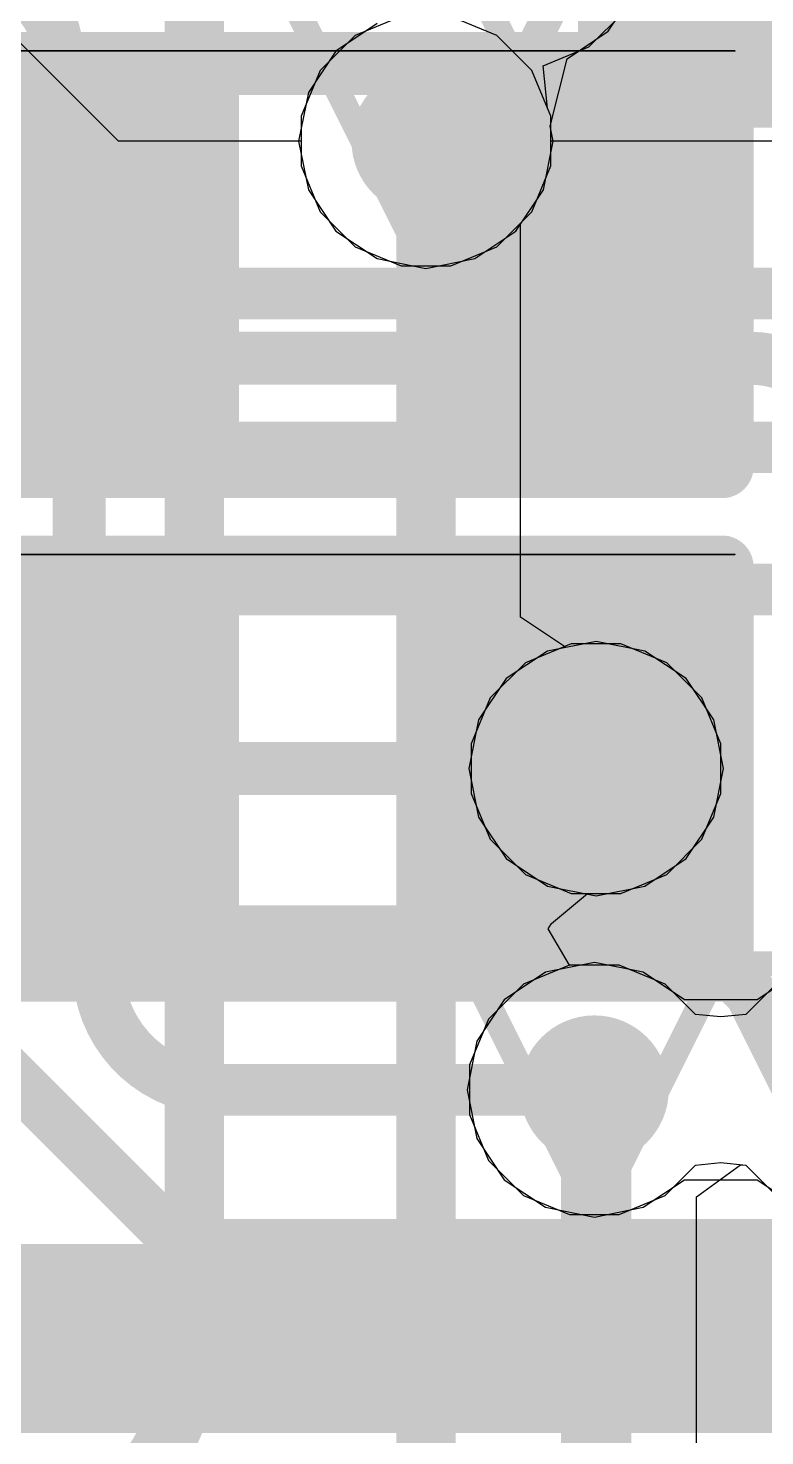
# Model space of a CAD drawing. Header units: inches. Extents: x -6 to 283, y -12 to 154.
# Drawn here: x 62.872 to 64.357, y -5.066 to -2.228 of the extents above; entities that cross this region are included whole.
import ezdxf

# ---------------------------------------------------------------- set-up
doc = ezdxf.new("R2010")
doc.units = ezdxf.units.IN
for name, color, linetype in [('Bottom Layer', 5, 'Continuous'), ('Bottom Overlay', 54, 'Continuous'), ('Bottom Paste', 16, 'Continuous'), ('Bottom Solder', 6, 'Continuous'), ('Drill Drawing', 1, 'Continuous'), ('GND-1', 16, 'Continuous'), ('GND-2', 90, 'Continuous'), ('GND-3', 216, 'Continuous'), ('GND-4', 54, 'Continuous'), ('PWR-1', 156, 'Continuous'), ('PWR-2', 130, 'Continuous'), ('Signal L1', 76, 'Continuous'), ('Signal L2', 6, 'Continuous'), ('Top Layer', 1, 'Continuous'), ('Top Overlay', 2, 'Continuous'), ('Top Paste', 8, 'Continuous'), ('Top Solder', 216, 'Continuous'), ('Via Holes', 16, 'Continuous')]:
    doc.layers.add(name, color=color, linetype=linetype)

# ---------------------------------------------------------------- blocks, each defined once
blk = doc.blocks.new('R___0402_135')
at = {"layer": 'Top Layer'}
for points in [[(-0.6985, -0.3175), (-0.6985, 0.3175), (-0.2413, 0.3175), (-0.2413, -0.3175)], [(0.2413, -0.3175), (0.2413, 0.3175), (0.6985, 0.3175), (0.6985, -0.3175)]]:
    blk.add_hatch(color=1, dxfattribs=at).paths.add_polyline_path(points)
at = {"layer": 'Top Paste'}
for points in [[(-0.6985, -0.3175), (-0.6985, 0.3175), (-0.2413, 0.3175), (-0.2413, -0.3175)], [(0.2413, -0.3175), (0.2413, 0.3175), (0.6985, 0.3175), (0.6985, -0.3175)]]:
    blk.add_hatch(color=8, dxfattribs=at).paths.add_polyline_path(points)
at = {"layer": 'Top Solder'}
for points in [[(-0.7535, -0.3725), (-0.7535, 0.3725), (-0.1863, 0.3725), (-0.1863, -0.3725)], [(0.1863, -0.3725), (0.1863, 0.3725), (0.7535, 0.3725), (0.7535, -0.3725)]]:
    blk.add_hatch(color=216, dxfattribs=at).paths.add_polyline_path(points)
at = {"layer": 'Top Overlay'}
for points in [[(-0.7874, 0.4064, 0.127, 0.127, 0), (-0.7874, -0.4064, 0.127, 0.127, 0)], [(0.7874, 0.4064, 0.127, 0.127, 0), (-0.7874, 0.4064, 0.127, 0.127, 0)], [(0.7874, 0.4064, 0.127, 0.127, 0), (0.7874, -0.4064, 0.127, 0.127, 0)], [(0.7874, -0.4064, 0.127, 0.127, 0), (-0.7874, -0.4064, 0.127, 0.127, 0)], [(0.8128, -0.4318, 0.00323, 0.00323, 0), (-0.8128, -0.4318, 0.00323, 0.00323, 0)]]:
    blk.add_lwpolyline(points, format="xyseb", dxfattribs=at)
for points in [[(-0.8191, 0.4064, 0.0635, 0.0635, 1), (-0.7556, 0.4064, 0.0635, 0.0635, 1)], [(-0.8191, 0.4064, 0.0635, 0.0635, 1), (-0.7556, 0.4064, 0.0635, 0.0635, 1)], [(0.7556, 0.4064, 0.0635, 0.0635, 1), (0.8191, 0.4064, 0.0635, 0.0635, 1)], [(0.7556, 0.4064, 0.0635, 0.0635, 1), (0.8191, 0.4064, 0.0635, 0.0635, 1)], [(-0.8191, -0.4064, 0.0635, 0.0635, 1), (-0.7556, -0.4064, 0.0635, 0.0635, 1)], [(-0.8191, -0.4064, 0.0635, 0.0635, 1), (-0.7556, -0.4064, 0.0635, 0.0635, 1)], [(0.7556, -0.4064, 0.0635, 0.0635, 1), (0.8191, -0.4064, 0.0635, 0.0635, 1)], [(0.7556, -0.4064, 0.0635, 0.0635, 1), (0.8191, -0.4064, 0.0635, 0.0635, 1)], [(-0.8136, -0.4318, 0.00161, 0.00161, 1), (-0.812, -0.4318, 0.00161, 0.00161, 1)], [(0.812, -0.4318, 0.00161, 0.00161, 1), (0.8136, -0.4318, 0.00161, 0.00161, 1)]]:
    blk.add_lwpolyline(points, format="xyseb", close=True, dxfattribs=at)
blk = doc.blocks.new('R___0402_136')
at = {"layer": 'Top Layer'}
for points in [[(-0.6985, -0.3175), (-0.6985, 0.3175), (-0.2413, 0.3175), (-0.2413, -0.3175)], [(0.2413, -0.3175), (0.2413, 0.3175), (0.6985, 0.3175), (0.6985, -0.3175)]]:
    blk.add_hatch(color=1, dxfattribs=at).paths.add_polyline_path(points)
at = {"layer": 'Top Paste'}
for points in [[(-0.6985, -0.3175), (-0.6985, 0.3175), (-0.2413, 0.3175), (-0.2413, -0.3175)], [(0.2413, -0.3175), (0.2413, 0.3175), (0.6985, 0.3175), (0.6985, -0.3175)]]:
    blk.add_hatch(color=8, dxfattribs=at).paths.add_polyline_path(points)
at = {"layer": 'Top Solder'}
for points in [[(-0.7535, -0.3725), (-0.7535, 0.3725), (-0.1863, 0.3725), (-0.1863, -0.3725)], [(0.1863, -0.3725), (0.1863, 0.3725), (0.7535, 0.3725), (0.7535, -0.3725)]]:
    blk.add_hatch(color=216, dxfattribs=at).paths.add_polyline_path(points)
at = {"layer": 'Top Overlay'}
for points in [[(0.7874, 0.4064, 0.127, 0.127, 0), (-0.7874, 0.4064, 0.127, 0.127, 0)], [(-0.7874, 0.4064, 0.127, 0.127, 0), (-0.7874, -0.4064, 0.127, 0.127, 0)], [(0.7874, 0.4064, 0.127, 0.127, 0), (0.7874, -0.4064, 0.127, 0.127, 0)], [(0.7874, -0.4064, 0.127, 0.127, 0), (-0.7874, -0.4064, 0.127, 0.127, 0)], [(0.8128, -0.4318, 0.00323, 0.00323, 0), (-0.8128, -0.4318, 0.00323, 0.00323, 0)]]:
    blk.add_lwpolyline(points, format="xyseb", dxfattribs=at)
for points in [[(-0.8191, 0.4064, 0.0635, 0.0635, 1), (-0.7556, 0.4064, 0.0635, 0.0635, 1)], [(-0.8191, 0.4064, 0.0635, 0.0635, 1), (-0.7556, 0.4064, 0.0635, 0.0635, 1)], [(0.7556, 0.4064, 0.0635, 0.0635, 1), (0.8191, 0.4064, 0.0635, 0.0635, 1)], [(0.7556, 0.4064, 0.0635, 0.0635, 1), (0.8191, 0.4064, 0.0635, 0.0635, 1)], [(-0.8191, -0.4064, 0.0635, 0.0635, 1), (-0.7556, -0.4064, 0.0635, 0.0635, 1)], [(-0.8191, -0.4064, 0.0635, 0.0635, 1), (-0.7556, -0.4064, 0.0635, 0.0635, 1)], [(0.7556, -0.4064, 0.0635, 0.0635, 1), (0.8191, -0.4064, 0.0635, 0.0635, 1)], [(0.7556, -0.4064, 0.0635, 0.0635, 1), (0.8191, -0.4064, 0.0635, 0.0635, 1)], [(-0.8136, -0.4318, 0.00161, 0.00161, 1), (-0.812, -0.4318, 0.00161, 0.00161, 1)], [(0.812, -0.4318, 0.00161, 0.00161, 1), (0.8136, -0.4318, 0.00161, 0.00161, 1)]]:
    blk.add_lwpolyline(points, format="xyseb", close=True, dxfattribs=at)
blk = doc.blocks.new('CAP_0201_B_348')
at = {"layer": 'Bottom Layer'}
for points in [[(-0.45, 0.15), (-0.15, 0.15), (-0.15, -0.15), (-0.45, -0.15)], [(0.15, 0.15), (0.45, 0.15), (0.45, -0.15), (0.15, -0.15)]]:
    blk.add_hatch(color=5, dxfattribs=at).paths.add_polyline_path(points)
at = {"layer": 'Bottom Paste'}
for points in [[(-0.45, 0.15), (-0.15, 0.15), (-0.15, -0.15), (-0.45, -0.15)], [(0.15, 0.15), (0.45, 0.15), (0.45, -0.15), (0.15, -0.15)]]:
    blk.add_hatch(color=16, dxfattribs=at).paths.add_polyline_path(points)
at = {"layer": 'Bottom Solder'}
for points in [[(-0.505, 0.205), (-0.095, 0.205), (-0.095, -0.205), (-0.505, -0.205)], [(0.095, 0.205), (0.505, 0.205), (0.505, -0.205), (0.095, -0.205)]]:
    blk.add_hatch(color=6, dxfattribs=at).paths.add_polyline_path(points)
at = {"layer": 'Bottom Overlay'}
for points in [[(-0.5334, 0.2286, 0.127, 0.127, 0), (-0.5334, -0.2286, 0.127, 0.127, 0)], [(-0.5334, 0.2286, 0.127, 0.127, 0), (-0.2032, 0.2286, 0.127, 0.127, 0)], [(0.2032, 0.2286, 0.127, 0.127, 0), (0.5334, 0.2286, 0.127, 0.127, 0)], [(0.5334, 0.2286, 0.127, 0.127, 0), (0.5334, -0.2286, 0.127, 0.127, 0)], [(-0.5334, -0.2286, 0.127, 0.127, 0), (-0.2032, -0.2286, 0.127, 0.127, 0)], [(0.2032, -0.2286, 0.127, 0.127, 0), (0.5334, -0.2286, 0.127, 0.127, 0)]]:
    blk.add_lwpolyline(points, format="xyseb", dxfattribs=at)
for points in [[(-0.5651, 0.2286, 0.0635, 0.0635, 1), (-0.5016, 0.2286, 0.0635, 0.0635, 1)], [(-0.5651, 0.2286, 0.0635, 0.0635, 1), (-0.5016, 0.2286, 0.0635, 0.0635, 1)], [(-0.2349, 0.2286, 0.0635, 0.0635, 1), (-0.1714, 0.2286, 0.0635, 0.0635, 1)], [(0.1714, 0.2286, 0.0635, 0.0635, 1), (0.2349, 0.2286, 0.0635, 0.0635, 1)], [(0.5016, 0.2286, 0.0635, 0.0635, 1), (0.5651, 0.2286, 0.0635, 0.0635, 1)], [(0.5016, 0.2286, 0.0635, 0.0635, 1), (0.5651, 0.2286, 0.0635, 0.0635, 1)], [(-0.5651, -0.2286, 0.0635, 0.0635, 1), (-0.5016, -0.2286, 0.0635, 0.0635, 1)], [(-0.5651, -0.2286, 0.0635, 0.0635, 1), (-0.5016, -0.2286, 0.0635, 0.0635, 1)], [(-0.2349, -0.2286, 0.0635, 0.0635, 1), (-0.1714, -0.2286, 0.0635, 0.0635, 1)], [(0.1714, -0.2286, 0.0635, 0.0635, 1), (0.2349, -0.2286, 0.0635, 0.0635, 1)], [(0.5016, -0.2286, 0.0635, 0.0635, 1), (0.5651, -0.2286, 0.0635, 0.0635, 1)], [(0.5016, -0.2286, 0.0635, 0.0635, 1), (0.5651, -0.2286, 0.0635, 0.0635, 1)]]:
    blk.add_lwpolyline(points, format="xyseb", close=True, dxfattribs=at)

msp = doc.modelspace()

# ---------------------------------------------------------------- hatches: boundary and pattern name
at = {"layer": 'Bottom Layer'}
h = msp.add_hatch(color=5, dxfattribs=at)
edge = h.paths.add_edge_path()
edge.add_arc((63.674, -2.4553), 0.15, 0, 360)
h = msp.add_hatch(color=5, dxfattribs=at)
edge = h.paths.add_edge_path()
edge.add_arc((64.0169, -3.7204), 0.15, 0, 360)
h = msp.add_hatch(color=5, dxfattribs=at)
edge = h.paths.add_edge_path()
edge.add_arc((64.0133, -4.3681), 0.15, 0, 360)
at = {"layer": 'GND-1'}
h = msp.add_hatch(color=16, dxfattribs=at)
edge = h.paths.add_edge_path()
edge.add_arc((63.674, -2.4553), 0.15, 0, 360)
h = msp.add_hatch(color=16, dxfattribs=at)
edge = h.paths.add_edge_path()
edge.add_arc((64.0169, -3.7204), 0.15, 0, 360)
h = msp.add_hatch(color=16, dxfattribs=at)
edge = h.paths.add_edge_path()
edge.add_arc((64.0133, -4.3681), 0.15, 0, 360)
at = {"layer": 'GND-2'}
h = msp.add_hatch(color=90, dxfattribs=at)
edge = h.paths.add_edge_path()
edge.add_arc((63.674, -2.4553), 0.15, 0, 360)
h = msp.add_hatch(color=90, dxfattribs=at)
edge = h.paths.add_edge_path()
edge.add_arc((64.0169, -3.7204), 0.15, 0, 360)
h = msp.add_hatch(color=90, dxfattribs=at)
edge = h.paths.add_edge_path()
edge.add_arc((64.0133, -4.3681), 0.15, 0, 360)
at = {"layer": 'GND-3'}
h = msp.add_hatch(color=216, dxfattribs=at)
edge = h.paths.add_edge_path()
edge.add_arc((63.674, -2.4553), 0.15, 0, 360)
h = msp.add_hatch(color=216, dxfattribs=at)
edge = h.paths.add_edge_path()
edge.add_arc((64.0169, -3.7204), 0.15, 0, 360)
h = msp.add_hatch(color=216, dxfattribs=at)
edge = h.paths.add_edge_path()
edge.add_arc((64.0133, -4.3681), 0.15, 0, 360)
at = {"layer": 'GND-4'}
h = msp.add_hatch(color=54, dxfattribs=at)
edge = h.paths.add_edge_path()
edge.add_arc((63.674, -2.4553), 0.15, 0, 360)
h = msp.add_hatch(color=54, dxfattribs=at)
edge = h.paths.add_edge_path()
edge.add_arc((64.0169, -3.7204), 0.15, 0, 360)
h = msp.add_hatch(color=54, dxfattribs=at)
edge = h.paths.add_edge_path()
edge.add_arc((64.0133, -4.3681), 0.15, 0, 360)
at = {"layer": 'PWR-1'}
h = msp.add_hatch(color=156, dxfattribs=at)
edge = h.paths.add_edge_path()
edge.add_arc((63.674, -2.4553), 0.15, 0, 360)
h = msp.add_hatch(color=156, dxfattribs=at)
edge = h.paths.add_edge_path()
edge.add_arc((64.0169, -3.7204), 0.15, 0, 360)
h = msp.add_hatch(color=156, dxfattribs=at)
edge = h.paths.add_edge_path()
edge.add_arc((64.0133, -4.3681), 0.15, 0, 360)
at = {"layer": 'PWR-2'}
h = msp.add_hatch(color=130, dxfattribs=at)
edge = h.paths.add_edge_path()
edge.add_arc((63.674, -2.4553), 0.15, 0, 360)
h = msp.add_hatch(color=130, dxfattribs=at)
edge = h.paths.add_edge_path()
edge.add_arc((64.0169, -3.7204), 0.15, 0, 360)
h = msp.add_hatch(color=130, dxfattribs=at)
edge = h.paths.add_edge_path()
edge.add_arc((64.0133, -4.3681), 0.15, 0, 360)
at = {"layer": 'Signal L1'}
h = msp.add_hatch(color=76, dxfattribs=at)
edge = h.paths.add_edge_path()
edge.add_arc((63.674, -2.4553), 0.15, 0, 360)
h = msp.add_hatch(color=76, dxfattribs=at)
edge = h.paths.add_edge_path()
edge.add_arc((64.0169, -3.7204), 0.15, 0, 360)
h = msp.add_hatch(color=76, dxfattribs=at)
edge = h.paths.add_edge_path()
edge.add_arc((64.0133, -4.3681), 0.15, 0, 360)
at = {"layer": 'Signal L2'}
h = msp.add_hatch(color=6, dxfattribs=at)
edge = h.paths.add_edge_path()
edge.add_arc((63.674, -2.4553), 0.15, 0, 360)
h = msp.add_hatch(color=6, dxfattribs=at)
edge = h.paths.add_edge_path()
edge.add_arc((64.0169, -3.7204), 0.15, 0, 360)
h = msp.add_hatch(color=6, dxfattribs=at)
edge = h.paths.add_edge_path()
edge.add_arc((64.0133, -4.3681), 0.15, 0, 360)
at = {"layer": 'Top Layer'}
h = msp.add_hatch(color=1, dxfattribs=at)
edge = h.paths.add_edge_path()
edge.add_arc((63.674, -2.4553), 0.15, 0, 360)
h = msp.add_hatch(color=1, dxfattribs=at)
edge = h.paths.add_edge_path()
edge.add_arc((64.0169, -3.7204), 0.15, 0, 360)
h = msp.add_hatch(color=1, dxfattribs=at)
edge = h.paths.add_edge_path()
edge.add_arc((64.0133, -4.3681), 0.15, 0, 360)
at = {"layer": 'Via Holes'}
h = msp.add_hatch(color=7, dxfattribs=at)
edge = h.paths.add_edge_path()
edge.add_arc((63.674, -2.4553), 0.075, 0, 360)
h = msp.add_hatch(color=7, dxfattribs=at)
edge = h.paths.add_edge_path()
edge.add_arc((64.0169, -3.7204), 0.075, 0, 360)
h = msp.add_hatch(color=7, dxfattribs=at)
edge = h.paths.add_edge_path()
edge.add_arc((64.0133, -4.3681), 0.075, 0, 360)

# ---------------------------------------------------------------- linework, layer by layer
at = {"layer": 'Bottom Layer'}
for points in [[(62.9755, -3.0706, 0.1067, 0.1067, -0.414214), (63.1529, -2.8931, 0.1067, 0.1067, 0)], [(63.1529, -2.8931, 0.1067, 0.1067, 0), (64.3272, -2.8931, 0.1067, 0.1067, 0)], [(64.3272, -2.8931, 0.1067, 0.1067, -0.414214), (64.5362, -3.1021, 0.1067, 0.1067, 0)], [(62.9755, -3.5371, 0.1067, 0.1067, 0), (62.9755, -3.0706, 0.1067, 0.1067, 0)], [(63.1588, -3.7204, 0.1067, 0.1067, -0.414214), (62.9755, -3.5371, 0.1067, 0.1067, 0)], [(63.1588, -3.7204, 0.1067, 0.1067, 0), (64.0169, -3.7204, 0.1067, 0.1067, 0)]]:
    msp.add_lwpolyline(points, format="xyseb", dxfattribs=at)
for points in [[(63.1263, -2.8931, 0.0533, 0.0533, 1), (63.1796, -2.8931, 0.0533, 0.0533, 1)], [(63.1263, -2.8931, 0.0533, 0.0533, 1), (63.1796, -2.8931, 0.0533, 0.0533, 1)], [(64.3005, -2.8931, 0.0533, 0.0533, 1), (64.3539, -2.8931, 0.0533, 0.0533, 1)], [(64.3005, -2.8931, 0.0533, 0.0533, 1), (64.3539, -2.8931, 0.0533, 0.0533, 1)], [(62.9488, -3.0706, 0.0533, 0.0533, 1), (63.0022, -3.0706, 0.0533, 0.0533, 1)], [(62.9488, -3.0706, 0.0533, 0.0533, 1), (63.0022, -3.0706, 0.0533, 0.0533, 1)], [(62.9488, -3.5371, 0.0533, 0.0533, 1), (63.0022, -3.5371, 0.0533, 0.0533, 1)], [(62.9488, -3.5371, 0.0533, 0.0533, 1), (63.0022, -3.5371, 0.0533, 0.0533, 1)], [(63.1321, -3.7204, 0.0533, 0.0533, 1), (63.1855, -3.7204, 0.0533, 0.0533, 1)], [(63.1321, -3.7204, 0.0533, 0.0533, 1), (63.1855, -3.7204, 0.0533, 0.0533, 1)], [(63.9903, -3.7204, 0.0533, 0.0533, 1), (64.0436, -3.7204, 0.0533, 0.0533, 1)]]:
    msp.add_lwpolyline(points, format="xyseb", close=True, dxfattribs=at)
at = {"layer": 'Drill Drawing'}
for points in [[(63.606, -1.7982, 0.0508, 0.0508, 0), (63.86, -2.3062, 0.0508, 0.0508, 0)], [(63.86, -2.3062, 0.0508, 0.0508, 0), (64.114, -1.7982, 0.0508, 0.0508, 0)], [(63.42, -2.2013, 0.0508, 0.0508, 0), (63.674, -2.7093, 0.0508, 0.0508, 0)], [(63.674, -2.7093, 0.0508, 0.0508, 0), (63.928, -2.2013, 0.0508, 0.0508, 0)], [(63.7629, -3.4664, 0.0508, 0.0508, 0), (64.2709, -3.4664, 0.0508, 0.0508, 0)], [(63.7629, -3.4664, 0.0508, 0.0508, 0), (64.0169, -3.9744, 0.0508, 0.0508, 0)], [(64.0169, -3.9744, 0.0508, 0.0508, 0), (64.2709, -3.4664, 0.0508, 0.0508, 0)], [(63.7593, -4.1141, 0.0508, 0.0508, 0), (64.2673, -4.1141, 0.0508, 0.0508, 0)], [(63.7593, -4.1141, 0.0508, 0.0508, 0), (64.0133, -4.6221, 0.0508, 0.0508, 0)], [(64.0133, -4.6221, 0.0508, 0.0508, 0), (64.2673, -4.1141, 0.0508, 0.0508, 0)], [(64.2685, -4.1141, 0.0508, 0.0508, 0), (64.7765, -4.1141, 0.0508, 0.0508, 0)], [(64.2685, -4.1141, 0.0508, 0.0508, 0), (64.5225, -4.6221, 0.0508, 0.0508, 0)]]:
    msp.add_lwpolyline(points, format="xyseb", dxfattribs=at)
for points in [[(63.8473, -2.3062, 0.0254, 0.0254, 1), (63.8727, -2.3062, 0.0254, 0.0254, 1)], [(63.8473, -2.3062, 0.0254, 0.0254, 1), (63.8727, -2.3062, 0.0254, 0.0254, 1)], [(63.6613, -2.7093, 0.0254, 0.0254, 1), (63.6867, -2.7093, 0.0254, 0.0254, 1)], [(63.6613, -2.7093, 0.0254, 0.0254, 1), (63.6867, -2.7093, 0.0254, 0.0254, 1)], [(63.7502, -3.4664, 0.0254, 0.0254, 1), (63.7756, -3.4664, 0.0254, 0.0254, 1)], [(63.7502, -3.4664, 0.0254, 0.0254, 1), (63.7756, -3.4664, 0.0254, 0.0254, 1)], [(64.2582, -3.4664, 0.0254, 0.0254, 1), (64.2836, -3.4664, 0.0254, 0.0254, 1)], [(64.2582, -3.4664, 0.0254, 0.0254, 1), (64.2836, -3.4664, 0.0254, 0.0254, 1)], [(64.0042, -3.9744, 0.0254, 0.0254, 1), (64.0296, -3.9744, 0.0254, 0.0254, 1)], [(64.0042, -3.9744, 0.0254, 0.0254, 1), (64.0296, -3.9744, 0.0254, 0.0254, 1)], [(63.7466, -4.1141, 0.0254, 0.0254, 1), (63.772, -4.1141, 0.0254, 0.0254, 1)], [(63.7466, -4.1141, 0.0254, 0.0254, 1), (63.772, -4.1141, 0.0254, 0.0254, 1)], [(64.2546, -4.1141, 0.0254, 0.0254, 1), (64.28, -4.1141, 0.0254, 0.0254, 1)], [(64.2546, -4.1141, 0.0254, 0.0254, 1), (64.28, -4.1141, 0.0254, 0.0254, 1)], [(64.2558, -4.1141, 0.0254, 0.0254, 1), (64.2812, -4.1141, 0.0254, 0.0254, 1)], [(64.2558, -4.1141, 0.0254, 0.0254, 1), (64.2812, -4.1141, 0.0254, 0.0254, 1)], [(64.0006, -4.6221, 0.0254, 0.0254, 1), (64.026, -4.6221, 0.0254, 0.0254, 1)], [(64.0006, -4.6221, 0.0254, 0.0254, 1), (64.026, -4.6221, 0.0254, 0.0254, 1)]]:
    msp.add_lwpolyline(points, format="xyseb", close=True, dxfattribs=at)
at = {"layer": 'GND-1'}
for p, q in [((63.624, -2.2037), (63.5315, -2.2421)), ((63.8165, -2.2421), (63.7241, -2.2037)), ((63.5315, -2.2421), (63.4607, -2.3128)), ((63.8873, -2.3128), (63.8165, -2.2421)), ((63.4607, -2.3128), (63.4224, -2.4053)), ((63.9256, -2.4053), (63.8873, -2.3128)), ((63.4224, -2.4053), (63.4224, -2.5054)), ((63.9256, -2.5054), (63.9256, -2.4053)), ((63.4224, -2.5054), (63.4607, -2.5979)), ((63.8873, -2.5979), (63.9256, -2.5054)), ((63.4607, -2.5979), (63.5315, -2.6686)), ((63.8165, -2.6686), (63.8873, -2.5979)), ((63.5315, -2.6686), (63.624, -2.7069)), ((63.7241, -2.7069), (63.8165, -2.6686)), ((63.624, -2.7069), (63.7241, -2.7069)), ((63.9669, -3.4688), (63.8744, -3.5071)), ((64.067, -3.4688), (63.9669, -3.4688)), ((64.1594, -3.5071), (64.067, -3.4688)), ((63.8744, -3.5071), (63.8036, -3.5779)), ((64.2302, -3.5779), (64.1594, -3.5071)), ((63.8036, -3.5779), (63.7653, -3.6704)), ((64.2685, -3.6704), (64.2302, -3.5779)), ((63.7653, -3.6704), (63.7653, -3.7705)), ((64.2685, -3.7705), (64.2685, -3.6704)), ((63.7653, -3.7705), (63.8036, -3.8629)), ((64.2302, -3.8629), (64.2685, -3.7705)), ((63.8036, -3.8629), (63.8744, -3.9337)), ((64.1594, -3.9337), (64.2302, -3.8629)), ((63.8744, -3.9337), (63.9669, -3.972)), ((64.067, -3.972), (64.1594, -3.9337)), ((63.9669, -3.972), (64.067, -3.972)), ((63.9632, -4.1165), (63.8708, -4.1548)), ((64.0633, -4.1165), (63.9632, -4.1165)), ((64.1558, -4.1548), (64.0633, -4.1165)), ((63.8708, -4.1548), (63.8, -4.2256)), ((64.217, -4.216), (64.1558, -4.1548)), ((64.38, -4.1548), (64.3188, -4.216)), ((63.8, -4.2256), (63.7617, -4.3181)), ((64.2679, -4.2213), (64.217, -4.216)), ((64.3188, -4.216), (64.2679, -4.2213)), ((63.7617, -4.3181), (63.7617, -4.4182)), ((63.7617, -4.4182), (63.8, -4.5106)), ((63.8, -4.5106), (63.8708, -4.5814)), ((64.1558, -4.5814), (64.217, -4.5202)), ((64.217, -4.5202), (64.2679, -4.5149)), ((64.2679, -4.5149), (64.3188, -4.5202)), ((64.3188, -4.5202), (64.38, -4.5814)), ((63.8708, -4.5814), (63.9632, -4.6197)), ((64.0633, -4.6197), (64.1558, -4.5814)), ((63.9632, -4.6197), (64.0633, -4.6197))]:
    msp.add_line(p, q, dxfattribs=at)
at = {"layer": 'GND-2'}
for p, q in [((63.624, -2.2037), (63.5315, -2.2421)), ((63.8165, -2.2421), (63.7241, -2.2037)), ((63.5315, -2.2421), (63.4607, -2.3128)), ((63.8873, -2.3128), (63.8165, -2.2421)), ((63.4607, -2.3128), (63.4224, -2.4053)), ((63.9256, -2.4053), (63.8873, -2.3128)), ((63.4224, -2.4053), (63.4224, -2.5054)), ((63.9256, -2.5054), (63.9256, -2.4053)), ((63.4224, -2.5054), (63.4607, -2.5979)), ((63.8873, -2.5979), (63.9256, -2.5054)), ((63.4607, -2.5979), (63.5315, -2.6686)), ((63.8165, -2.6686), (63.8873, -2.5979)), ((63.5315, -2.6686), (63.624, -2.7069)), ((63.7241, -2.7069), (63.8165, -2.6686)), ((63.624, -2.7069), (63.7241, -2.7069)), ((63.9669, -3.4688), (63.8744, -3.5071)), ((64.067, -3.4688), (63.9669, -3.4688)), ((64.1594, -3.5071), (64.067, -3.4688)), ((63.8744, -3.5071), (63.8036, -3.5779)), ((64.2302, -3.5779), (64.1594, -3.5071)), ((63.8036, -3.5779), (63.7653, -3.6704)), ((64.2685, -3.6704), (64.2302, -3.5779)), ((63.7653, -3.6704), (63.7653, -3.7705)), ((64.2685, -3.7705), (64.2685, -3.6704)), ((63.7653, -3.7705), (63.8036, -3.8629)), ((64.2302, -3.8629), (64.2685, -3.7705)), ((63.8036, -3.8629), (63.8744, -3.9337)), ((64.1594, -3.9337), (64.2302, -3.8629)), ((63.8744, -3.9337), (63.9669, -3.972)), ((64.067, -3.972), (64.1594, -3.9337)), ((63.9669, -3.972), (64.067, -3.972)), ((63.9632, -4.1165), (63.8708, -4.1548)), ((64.0633, -4.1165), (63.9632, -4.1165)), ((64.1558, -4.1548), (64.0633, -4.1165)), ((63.8708, -4.1548), (63.8, -4.2256)), ((64.217, -4.216), (64.1558, -4.1548)), ((64.38, -4.1548), (64.3188, -4.216)), ((63.8, -4.2256), (63.7617, -4.3181)), ((64.2679, -4.2213), (64.217, -4.216)), ((64.3188, -4.216), (64.2679, -4.2213)), ((63.7617, -4.3181), (63.7617, -4.4182)), ((63.7617, -4.4182), (63.8, -4.5106)), ((63.8, -4.5106), (63.8708, -4.5814)), ((64.1558, -4.5814), (64.217, -4.5202)), ((64.217, -4.5202), (64.2679, -4.5149)), ((64.2679, -4.5149), (64.3188, -4.5202)), ((64.3188, -4.5202), (64.38, -4.5814)), ((63.8708, -4.5814), (63.9632, -4.6197)), ((64.0633, -4.6197), (64.1558, -4.5814)), ((63.9632, -4.6197), (64.0633, -4.6197))]:
    msp.add_line(p, q, dxfattribs=at)
at = {"layer": 'GND-3'}
for p, q in [((63.624, -2.2037), (63.5315, -2.2421)), ((63.8165, -2.2421), (63.7241, -2.2037)), ((63.5315, -2.2421), (63.4607, -2.3128)), ((63.8873, -2.3128), (63.8165, -2.2421)), ((63.4607, -2.3128), (63.4224, -2.4053)), ((63.9256, -2.4053), (63.8873, -2.3128)), ((63.4224, -2.4053), (63.4224, -2.5054)), ((63.9256, -2.5054), (63.9256, -2.4053)), ((63.4224, -2.5054), (63.4607, -2.5979)), ((63.8873, -2.5979), (63.9256, -2.5054)), ((63.4607, -2.5979), (63.5315, -2.6686)), ((63.8165, -2.6686), (63.8873, -2.5979)), ((63.5315, -2.6686), (63.624, -2.7069)), ((63.7241, -2.7069), (63.8165, -2.6686)), ((63.624, -2.7069), (63.7241, -2.7069)), ((63.9669, -3.4688), (63.8744, -3.5071)), ((64.067, -3.4688), (63.9669, -3.4688)), ((64.1594, -3.5071), (64.067, -3.4688)), ((63.8744, -3.5071), (63.8036, -3.5779)), ((64.2302, -3.5779), (64.1594, -3.5071)), ((63.8036, -3.5779), (63.7653, -3.6704)), ((64.2685, -3.6704), (64.2302, -3.5779)), ((63.7653, -3.6704), (63.7653, -3.7705)), ((64.2685, -3.7705), (64.2685, -3.6704)), ((63.7653, -3.7705), (63.8036, -3.8629)), ((64.2302, -3.8629), (64.2685, -3.7705)), ((63.8036, -3.8629), (63.8744, -3.9337)), ((64.1594, -3.9337), (64.2302, -3.8629)), ((63.8744, -3.9337), (63.9669, -3.972)), ((64.067, -3.972), (64.1594, -3.9337)), ((63.9669, -3.972), (64.067, -3.972)), ((63.9632, -4.1165), (63.8708, -4.1548)), ((64.0633, -4.1165), (63.9632, -4.1165)), ((64.1558, -4.1548), (64.0633, -4.1165)), ((63.8708, -4.1548), (63.8, -4.2256)), ((64.217, -4.216), (64.1558, -4.1548)), ((64.38, -4.1548), (64.3188, -4.216)), ((63.8, -4.2256), (63.7617, -4.3181)), ((64.2679, -4.2213), (64.217, -4.216)), ((64.3188, -4.216), (64.2679, -4.2213)), ((63.7617, -4.3181), (63.7617, -4.4182)), ((63.7617, -4.4182), (63.8, -4.5106)), ((63.8, -4.5106), (63.8708, -4.5814)), ((64.1558, -4.5814), (64.217, -4.5202)), ((64.217, -4.5202), (64.2679, -4.5149)), ((64.2679, -4.5149), (64.3188, -4.5202)), ((64.3188, -4.5202), (64.38, -4.5814)), ((63.8708, -4.5814), (63.9632, -4.6197)), ((64.0633, -4.6197), (64.1558, -4.5814)), ((63.9632, -4.6197), (64.0633, -4.6197))]:
    msp.add_line(p, q, dxfattribs=at)
at = {"layer": 'GND-4'}
for p, q in [((63.624, -2.2037), (63.5315, -2.2421)), ((63.8165, -2.2421), (63.7241, -2.2037)), ((63.5315, -2.2421), (63.4607, -2.3128)), ((63.8873, -2.3128), (63.8165, -2.2421)), ((63.4607, -2.3128), (63.4224, -2.4053)), ((63.9256, -2.4053), (63.8873, -2.3128)), ((63.4224, -2.4053), (63.4224, -2.5054)), ((63.9256, -2.5054), (63.9256, -2.4053)), ((63.4224, -2.5054), (63.4607, -2.5979)), ((63.8873, -2.5979), (63.9256, -2.5054)), ((63.4607, -2.5979), (63.5315, -2.6686)), ((63.8165, -2.6686), (63.8873, -2.5979)), ((63.5315, -2.6686), (63.624, -2.7069)), ((63.7241, -2.7069), (63.8165, -2.6686)), ((63.624, -2.7069), (63.7241, -2.7069)), ((63.9669, -3.4688), (63.8744, -3.5071)), ((64.067, -3.4688), (63.9669, -3.4688)), ((64.1594, -3.5071), (64.067, -3.4688)), ((63.8744, -3.5071), (63.8036, -3.5779)), ((64.2302, -3.5779), (64.1594, -3.5071)), ((63.8036, -3.5779), (63.7653, -3.6704)), ((64.2685, -3.6704), (64.2302, -3.5779)), ((63.7653, -3.6704), (63.7653, -3.7705)), ((64.2685, -3.7705), (64.2685, -3.6704)), ((63.7653, -3.7705), (63.8036, -3.8629)), ((64.2302, -3.8629), (64.2685, -3.7705)), ((63.8036, -3.8629), (63.8744, -3.9337)), ((64.1594, -3.9337), (64.2302, -3.8629)), ((63.8744, -3.9337), (63.9669, -3.972)), ((64.067, -3.972), (64.1594, -3.9337)), ((63.9669, -3.972), (64.067, -3.972)), ((63.9632, -4.1165), (63.8708, -4.1548)), ((64.0633, -4.1165), (63.9632, -4.1165)), ((64.1558, -4.1548), (64.0633, -4.1165)), ((63.8708, -4.1548), (63.8, -4.2256)), ((64.217, -4.216), (64.1558, -4.1548)), ((64.38, -4.1548), (64.3188, -4.216)), ((63.8, -4.2256), (63.7617, -4.3181)), ((64.2679, -4.2213), (64.217, -4.216)), ((64.3188, -4.216), (64.2679, -4.2213)), ((63.7617, -4.3181), (63.7617, -4.4182)), ((63.7617, -4.4182), (63.8, -4.5106)), ((63.8, -4.5106), (63.8708, -4.5814)), ((64.1558, -4.5814), (64.217, -4.5202)), ((64.217, -4.5202), (64.2679, -4.5149)), ((64.2679, -4.5149), (64.3188, -4.5202)), ((64.3188, -4.5202), (64.38, -4.5814)), ((63.8708, -4.5814), (63.9632, -4.6197)), ((64.0633, -4.6197), (64.1558, -4.5814)), ((63.9632, -4.6197), (64.0633, -4.6197))]:
    msp.add_line(p, q, dxfattribs=at)
at = {"layer": 'PWR-1'}
for p, q in [((64.0414, -2.2336), (64.097, -2.1504)), ((63.5759, -2.2183), (63.4926, -2.274)), ((63.9582, -2.2892), (64.0414, -2.2336)), ((63.4926, -2.274), (63.437, -2.3572)), ((63.9246, -2.4254), (63.9582, -2.2892)), ((63.437, -2.3572), (63.4175, -2.4553)), ((63.9306, -2.4553), (63.9246, -2.4254)), ((63.4175, -2.4553), (63.437, -2.5535)), ((63.911, -2.5535), (63.9306, -2.4553)), ((63.437, -2.5535), (63.4926, -2.6367)), ((63.8554, -2.6367), (63.911, -2.5535)), ((63.4926, -2.6367), (63.5759, -2.6923)), ((63.7722, -2.6923), (63.8554, -2.6367)), ((63.5759, -2.6923), (63.674, -2.7119)), ((63.674, -2.7119), (63.7722, -2.6923)), ((63.9188, -3.4834), (63.8355, -3.539)), ((64.0169, -3.4639), (63.9188, -3.4834)), ((64.1151, -3.4834), (64.0169, -3.4639)), ((64.1983, -3.539), (64.1151, -3.4834)), ((63.8355, -3.539), (63.7799, -3.6222)), ((64.2539, -3.6222), (64.1983, -3.539)), ((63.7799, -3.6222), (63.7604, -3.7204)), ((64.2735, -3.7204), (64.2539, -3.6222)), ((63.7604, -3.7204), (63.7799, -3.8186)), ((64.2539, -3.8186), (64.2735, -3.7204)), ((63.7799, -3.8186), (63.8355, -3.9018)), ((64.1983, -3.9018), (64.2539, -3.8186)), ((63.8355, -3.9018), (63.9188, -3.9574)), ((64.1151, -3.9574), (64.1983, -3.9018)), ((63.9188, -3.9574), (64.0169, -3.9769)), ((64.0169, -3.9769), (64.1151, -3.9574)), ((64.0133, -4.1116), (63.9151, -4.1311)), ((64.1114, -4.1311), (64.0133, -4.1116)), ((63.9151, -4.1311), (63.8319, -4.1867)), ((64.1947, -4.1867), (64.1114, -4.1311)), ((64.4244, -4.1311), (64.3411, -4.1867)), ((63.8319, -4.1867), (63.7763, -4.2699)), ((64.3411, -4.1867), (64.1947, -4.1867)), ((63.7763, -4.2699), (63.7567, -4.3681)), ((63.7567, -4.3681), (63.7763, -4.4663)), ((63.7763, -4.4663), (63.8319, -4.5495)), ((63.8319, -4.5495), (63.9151, -4.6051)), ((64.1114, -4.6051), (64.1947, -4.5495)), ((64.1947, -4.5495), (64.3411, -4.5495)), ((64.3411, -4.5495), (64.4244, -4.6051)), ((63.9151, -4.6051), (64.0133, -4.6246)), ((64.0133, -4.6246), (64.1114, -4.6051))]:
    msp.add_line(p, q, dxfattribs=at)
at = {"layer": 'PWR-2'}
for p, q in [((63.0543, -2.4553), (62.6487, -2.0498)), ((63.624, -2.2037), (63.5315, -2.2421)), ((64.0025, -2.2655), (64.0733, -2.1948)), ((63.5315, -2.2421), (63.4607, -2.3128)), ((63.9101, -2.3038), (64.0025, -2.2655)), ((63.4607, -2.3128), (63.4224, -2.4053)), ((63.9189, -2.3891), (63.9101, -2.3038)), ((63.4224, -2.4053), (63.4224, -2.4553)), ((63.9256, -2.4053), (63.9189, -2.3891)), ((63.9256, -2.4553), (63.9256, -2.4053)), ((63.4224, -2.4553), (63.0543, -2.4553)), ((66.4186, -2.4553), (63.9256, -2.4553))]:
    msp.add_line(p, q, dxfattribs=at)
for points in [[(61.3548, -1.2036, 0.1041, 0.1041, 0), (62.9136, -2.7623, 0.1041, 0.1041, 0)], [(61.2012, -1.4315, 0.1041, 0.1041, 0), (62.8424, -3.0727, 0.1041, 0.1041, 0)], [(60.8693, -1.8944, 0.1041, 0.1041, 0), (63.0235, -4.0485, 0.1041, 0.1041, 0)], [(60.6203, -2.1208, 0.1041, 0.1041, 0), (63.18, -4.6805, 0.1041, 0.1041, 0)], [(60.4196, -2.3421, 0.1041, 0.1041, 0), (63.0754, -4.9979, 0.1041, 0.1041, 0)], [(62.9136, -2.7623, 0.1041, 0.1041, 0), (66.1318, -2.7623, 0.1041, 0.1041, 0)], [(62.8424, -3.0727, 0.1041, 0.1041, 0), (65.2174, -3.0727, 0.1041, 0.1041, 0)], [(62.7553, -3.3596, 0.1041, 0.1041, 0), (64.6745, -3.3596, 0.1041, 0.1041, 0)], [(63.0235, -4.0485, 0.1041, 0.1041, 0), (64.2029, -4.0485, 0.1041, 0.1041, 0)], [(64.2029, -4.0485, 0.1041, 0.1041, 0), (64.5225, -4.3681, 0.1041, 0.1041, 0)], [(63.18, -4.6805, 0.1041, 0.1041, 0), (65.6426, -4.6805, 0.1041, 0.1041, 0)], [(63.0754, -4.9979, 0.1041, 0.1041, 0), (65.9358, -4.9979, 0.1041, 0.1041, 0)]]:
    msp.add_lwpolyline(points, format="xyseb", dxfattribs=at)
for points in [[(62.8875, -2.7623, 0.0521, 0.0521, 1), (62.9396, -2.7623, 0.0521, 0.0521, 1)], [(62.8875, -2.7623, 0.0521, 0.0521, 1), (62.9396, -2.7623, 0.0521, 0.0521, 1)], [(62.8163, -3.0727, 0.0521, 0.0521, 1), (62.8684, -3.0727, 0.0521, 0.0521, 1)], [(62.8163, -3.0727, 0.0521, 0.0521, 1), (62.8684, -3.0727, 0.0521, 0.0521, 1)], [(62.9974, -4.0485, 0.0521, 0.0521, 1), (63.0495, -4.0485, 0.0521, 0.0521, 1)], [(62.9974, -4.0485, 0.0521, 0.0521, 1), (63.0495, -4.0485, 0.0521, 0.0521, 1)], [(64.1769, -4.0485, 0.0521, 0.0521, 1), (64.229, -4.0485, 0.0521, 0.0521, 1)], [(64.1769, -4.0485, 0.0521, 0.0521, 1), (64.229, -4.0485, 0.0521, 0.0521, 1)], [(63.1539, -4.6805, 0.0521, 0.0521, 1), (63.206, -4.6805, 0.0521, 0.0521, 1)], [(63.1539, -4.6805, 0.0521, 0.0521, 1), (63.206, -4.6805, 0.0521, 0.0521, 1)], [(63.0494, -4.9979, 0.0521, 0.0521, 1), (63.1015, -4.9979, 0.0521, 0.0521, 1)], [(63.0494, -4.9979, 0.0521, 0.0521, 1), (63.1015, -4.9979, 0.0521, 0.0521, 1)]]:
    msp.add_lwpolyline(points, format="xyseb", close=True, dxfattribs=at)
at = {"layer": 'Signal L2'}
for p, q in [((63.8165, -2.2421), (63.7241, -2.2037)), ((63.8873, -2.3128), (63.8165, -2.2421)), ((63.9256, -2.4053), (63.8873, -2.3128)), ((63.9256, -2.5054), (63.9256, -2.4053)), ((63.8873, -2.5979), (63.9256, -2.5054)), ((63.8644, -2.6208), (63.8873, -2.5979)), ((63.8644, -3.415), (63.8644, -2.6208)), ((63.9533, -3.4744), (63.8644, -3.415)), ((63.9669, -3.4688), (63.9533, -3.4744)), ((64.067, -3.4688), (63.9669, -3.4688)), ((64.1594, -3.5071), (64.067, -3.4688)), ((64.2302, -3.5779), (64.1594, -3.5071)), ((64.2685, -3.6704), (64.2302, -3.5779)), ((64.2685, -3.7705), (64.2685, -3.6704)), ((64.2302, -3.8629), (64.2685, -3.7705)), ((64.1594, -3.9337), (64.2302, -3.8629)), ((64.067, -3.972), (64.1594, -3.9337)), ((63.9273, -4.0327), (63.9993, -3.972)), ((63.9993, -3.972), (64.067, -3.972)), ((63.9201, -4.0437), (63.9273, -4.0327)), ((63.9632, -4.1165), (63.9201, -4.0437)), ((64.0633, -4.1165), (63.9632, -4.1165)), ((64.1558, -4.1548), (64.0633, -4.1165)), ((64.217, -4.216), (64.1558, -4.1548)), ((64.38, -4.1548), (64.3188, -4.216)), ((64.2679, -4.2213), (64.217, -4.216)), ((64.3188, -4.216), (64.2679, -4.2213)), ((64.2189, -4.5837), (64.3078, -4.5191)), ((64.3078, -4.5191), (64.3188, -4.5202)), ((64.3188, -4.5202), (64.38, -4.5814)), ((64.2189, -6.2519), (64.2189, -4.5837))]:
    msp.add_line(p, q, dxfattribs=at)
for points in [[(63.2071, -4.8479, 0.1194, 0.1194, 0), (63.2071, -1.9457, 0.1194, 0.1194, 0)], [(63.674, -6.2225, 0.1194, 0.1194, 0), (63.674, -2.4494, 0.1194, 0.1194, 0)], [(64.0169, -6.2519, 0.1422, 0.1422, 0), (64.0169, -4.3681, 0.1422, 0.1422, 0)], [(63.2071, -4.8479, 0.1194, 0.1194, -0.414214), (62.7216, -5.3334, 0.1194, 0.1194, 0)]]:
    msp.add_lwpolyline(points, format="xyseb", dxfattribs=at)
for points in [[(63.6442, -2.4494, 0.0597, 0.0597, 1), (63.7039, -2.4494, 0.0597, 0.0597, 1)], [(63.9814, -4.3681, 0.0711, 0.0711, 1), (64.0525, -4.3681, 0.0711, 0.0711, 1)], [(63.1773, -4.8479, 0.0597, 0.0597, 1), (63.237, -4.8479, 0.0597, 0.0597, 1)], [(63.1773, -4.8479, 0.0597, 0.0597, 1), (63.237, -4.8479, 0.0597, 0.0597, 1)]]:
    msp.add_lwpolyline(points, format="xyseb", close=True, dxfattribs=at)
at = {"layer": 'Top Layer'}
for points in [[(62.7905, -2.134, 0.1041, 0.1041, -0.414208), (62.9311, -2.2747, 0.1041, 0.1041, 0)], [(62.9311, -2.2747, 0.1041, 0.1041, 0), (62.9311, -2.2747, 0.1041, 0.1041, 0)], [(62.9311, -2.2747, 0.1041, 0.1041, 0), (62.9311, -2.4399, 0.1041, 0.1041, 0)], [(62.9311, -2.4399, 0.1041, 0.1041, 0), (63.0644, -2.7053, 0.1041, 0.1041, 0)], [(63.0136, -4.1222, 0.1041, 0.1041, 0), (63.0136, -3.7204, 0.1041, 0.1041, 0)], [(63.2595, -4.3681, 0.1041, 0.1041, -0.414214), (63.0136, -4.1222, 0.1041, 0.1041, 0)], [(63.2595, -4.3681, 0.1041, 0.1041, 0), (64.0133, -4.3681, 0.1041, 0.1041, 0)], [(62.1754, -4.8694, 0.381, 0.381, 0), (64.7704, -4.8694, 0.381, 0.381, 0)]]:
    msp.add_lwpolyline(points, format="xyseb", dxfattribs=at)
for points in [[(62.9051, -2.2747, 0.0521, 0.0521, 1), (62.9571, -2.2747, 0.0521, 0.0521, 1)], [(62.9051, -2.2747, 0.0521, 0.0521, 1), (62.9571, -2.2747, 0.0521, 0.0521, 1)], [(62.9051, -2.2747, 0.0521, 0.0521, 1), (62.9571, -2.2747, 0.0521, 0.0521, 1)], [(62.9051, -2.2747, 0.0521, 0.0521, 1), (62.9571, -2.2747, 0.0521, 0.0521, 1)], [(62.9051, -2.4399, 0.0521, 0.0521, 1), (62.9571, -2.4399, 0.0521, 0.0521, 1)], [(62.9051, -2.4399, 0.0521, 0.0521, 1), (62.9571, -2.4399, 0.0521, 0.0521, 1)], [(63.0384, -2.7053, 0.0521, 0.0521, 1), (63.0905, -2.7053, 0.0521, 0.0521, 1)], [(62.9876, -3.7204, 0.0521, 0.0521, 1), (63.0397, -3.7204, 0.0521, 0.0521, 1)], [(62.9876, -4.1222, 0.0521, 0.0521, 1), (63.0397, -4.1222, 0.0521, 0.0521, 1)], [(62.9876, -4.1222, 0.0521, 0.0521, 1), (63.0397, -4.1222, 0.0521, 0.0521, 1)], [(63.2335, -4.3681, 0.0521, 0.0521, 1), (63.2856, -4.3681, 0.0521, 0.0521, 1)], [(63.2335, -4.3681, 0.0521, 0.0521, 1), (63.2856, -4.3681, 0.0521, 0.0521, 1)], [(63.9872, -4.3681, 0.0521, 0.0521, 1), (64.0393, -4.3681, 0.0521, 0.0521, 1)]]:
    msp.add_lwpolyline(points, format="xyseb", close=True, dxfattribs=at)

# ---------------------------------------------------------------- block references
for name, p, rotation in [('CAP_0201_B_348', (64.2722, -1.8316), 90), ('R___0402_136', (63.4835, -2.7053), 180), ('R___0402_135', (63.4835, -3.7204), 180)]:
    msp.add_blockref(name, p, dxfattribs=dict(rotation=rotation))

doc.saveas('drawing.dxf')
